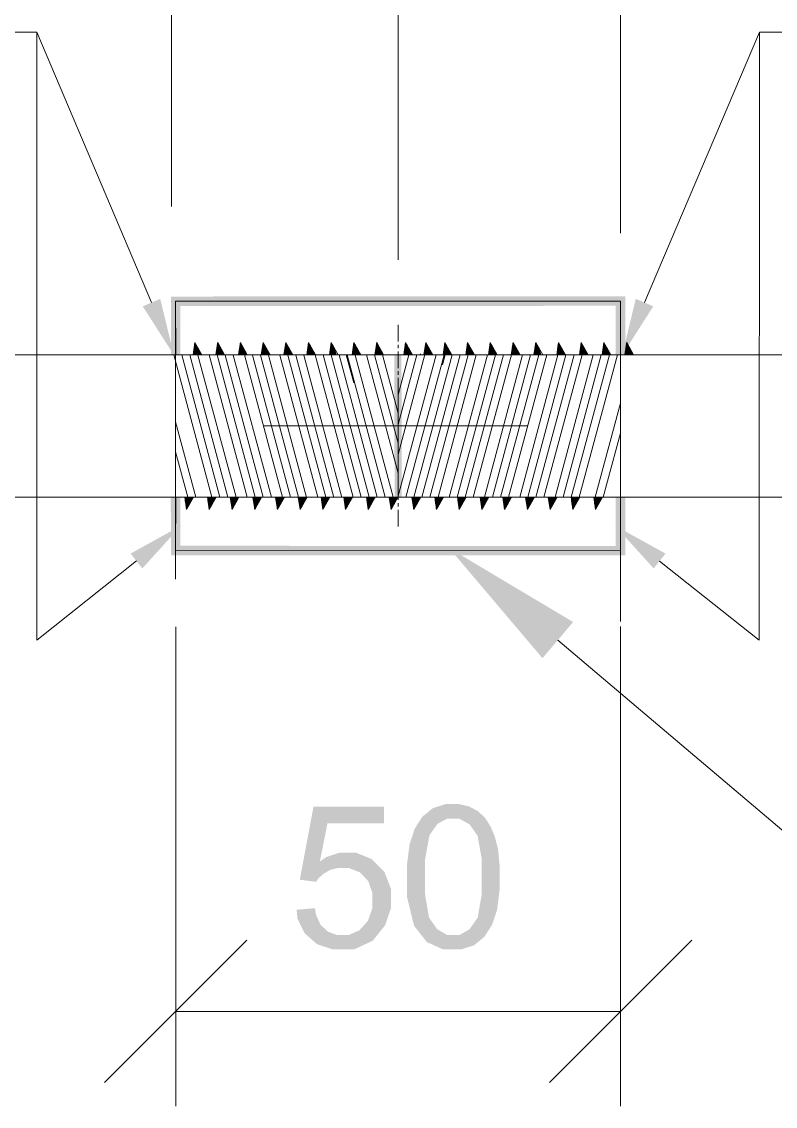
# Model space of a CAD drawing. Header units: millimetres. Extents: x 2 to 579, y 1 to 405.
# Drawn here: x 220.6 to 227.75, y 88.28 to 98.57 of the extents above; entities that cross this region are included whole.
import ezdxf

# ---------------------------------------------------------------- set-up
doc = ezdxf.new("R2010")
doc.units = ezdxf.units.MM
doc.linetypes.add('XKITLINE00', pattern=[0])
doc.layers.add('LinkedObject', color=7, linetype='Continuous', lineweight=0)

# ---------------------------------------------------------------- blocks, each defined once
blk = doc.blocks.new('*A4')
at = {"layer": 'LinkedObject'}
for color, points in [(6, [(221.749, 95.872), (221.915, 95.943), (222.044, 95.411)]), (4, [(226.326, 95.967), (222.106, 95.875), (222.016, 95.965)]), (4, [(222.016, 95.965), (222.107, 95.413), (222.017, 95.413)]), (4, [(222.106, 95.875), (222.107, 95.413), (222.016, 95.965)]), (4, [(226.236, 95.877), (222.106, 95.875), (226.326, 95.967)]), (4, [(226.326, 95.412), (226.236, 95.877), (226.326, 95.967)]), (4, [(226.236, 95.412), (226.236, 95.877), (226.326, 95.412)]), (6, [(226.426, 95.943), (226.592, 95.872), (226.298, 95.411)]), (4, [(224.135, 95.412), (224.206, 94.063), (224.138, 94.063)]), (4, [(224.203, 95.412), (224.206, 94.063), (224.135, 95.412)]), (4, [(222.015, 94.063), (222.106, 93.601), (222.017, 93.511)]), (4, [(222.105, 94.063), (222.106, 93.601), (222.015, 94.063)]), (4, [(226.326, 93.509), (226.236, 94.063), (226.326, 94.063)]), (4, [(226.236, 93.599), (226.236, 94.063), (226.326, 93.509)]), (6, [(221.745, 93.386), (221.634, 93.527), (222.113, 93.792)]), (6, [(226.708, 93.527), (226.596, 93.386), (226.229, 93.792)]), (4, [(222.106, 93.601), (226.236, 93.599), (222.017, 93.511)]), (4, [(222.017, 93.511), (226.236, 93.599), (226.326, 93.509)]), (1, [(225.832, 92.878), (225.541, 92.535), (224.656, 93.579)]), (7, [(224.622, 91.151), (224.637, 91.013), (224.5, 91.112)]), (7, [(224.696, 91.151), (224.637, 91.013), (224.622, 91.151)]), (7, [(224.637, 91.013), (224.696, 91.151), (224.694, 91.013)]), (7, [(224.696, 91.151), (224.752, 91.013), (224.694, 91.013)]), (7, [(224.845, 91.129), (224.696, 91.151), (224.75, 91.151)]), (7, [(224.886, 91.107), (224.696, 91.151), (224.845, 91.129)]), (7, [(224.849, 90.959), (224.696, 91.151), (224.886, 91.107)]), (7, [(224.752, 91.013), (224.696, 91.151), (224.849, 90.959)]), (7, [(223.502, 90.969), (223.239, 90.434), (223.369, 91.127)]), (7, [(224.039, 90.969), (223.369, 91.127), (224.039, 91.127)]), (7, [(223.502, 90.969), (223.369, 91.127), (224.039, 90.969)]), (7, [(224.546, 90.965), (224.403, 91.033), (224.452, 91.072)]), (7, [(224.5, 91.112), (224.637, 91.013), (224.452, 91.072)]), (7, [(224.452, 91.072), (224.637, 91.013), (224.546, 90.965)]), (7, [(224.886, 91.107), (224.888, 90.904), (224.849, 90.959)]), (7, [(224.928, 91.085), (224.888, 90.904), (224.886, 91.107)]), (7, [(224.995, 91.022), (224.888, 90.904), (224.928, 91.085)]), (7, [(223.429, 90.606), (223.239, 90.434), (223.502, 90.969)]), (7, [(224.403, 91.033), (224.512, 90.917), (224.33, 90.92)]), (7, [(224.512, 90.917), (224.403, 91.033), (224.546, 90.965)]), (7, [(225.022, 90.981), (224.888, 90.904), (224.995, 91.022)]), (7, [(225.022, 90.981), (224.926, 90.849), (224.888, 90.904)]), (7, [(225.048, 90.94), (224.926, 90.849), (225.022, 90.981)]), (7, [(225.09, 90.84), (224.926, 90.849), (225.048, 90.94)]), (7, [(224.469, 90.855), (224.256, 90.581), (224.306, 90.847)]), (7, [(224.427, 90.627), (224.256, 90.581), (224.469, 90.855)]), (7, [(224.306, 90.847), (224.256, 90.581), (224.281, 90.774)]), (7, [(224.33, 90.92), (224.512, 90.917), (224.306, 90.847)]), (7, [(224.306, 90.847), (224.512, 90.917), (224.469, 90.855)]), (7, [(225.105, 90.78), (224.965, 90.628), (224.926, 90.849)]), (7, [(225.105, 90.78), (224.926, 90.849), (225.09, 90.84)]), (7, [(225.12, 90.721), (224.965, 90.628), (225.105, 90.78)]), (7, [(223.617, 90.691), (223.429, 90.606), (223.49, 90.649)]), (7, [(223.599, 90.545), (223.429, 90.606), (223.617, 90.691)]), (7, [(223.599, 90.545), (223.617, 90.691), (223.639, 90.545)]), (7, [(223.639, 90.545), (223.617, 90.691), (223.704, 90.545)]), (7, [(223.684, 90.691), (223.704, 90.545), (223.617, 90.691)]), (7, [(223.921, 90.63), (223.684, 90.691), (223.772, 90.691)]), (7, [(223.809, 90.504), (223.684, 90.691), (223.921, 90.63)]), (7, [(223.704, 90.545), (223.684, 90.691), (223.809, 90.504)]), (7, [(223.809, 90.504), (223.921, 90.63), (223.848, 90.463)]), (7, [(223.848, 90.463), (223.921, 90.63), (223.888, 90.422)]), (7, [(223.981, 90.568), (223.888, 90.422), (223.921, 90.63)]), (7, [(224.256, 90.461), (224.427, 90.627), (224.427, 90.461)]), (7, [(224.256, 90.581), (224.427, 90.627), (224.256, 90.461)]), (7, [(225.135, 90.562), (224.965, 90.628), (225.12, 90.721)]), (7, [(225.135, 90.562), (224.965, 90.461), (224.965, 90.628)]), (7, [(223.239, 90.434), (223.429, 90.606), (223.527, 90.527)]), (7, [(223.495, 90.509), (223.239, 90.434), (223.527, 90.527)]), (7, [(223.527, 90.527), (223.429, 90.606), (223.599, 90.545)]), (7, [(223.888, 90.422), (223.981, 90.568), (223.927, 90.31)]), (7, [(223.927, 90.31), (223.981, 90.568), (224.103, 90.35)]), (7, [(224.103, 90.35), (223.981, 90.568), (224.042, 90.507)]), (7, [(225.135, 90.461), (224.965, 90.461), (225.135, 90.562)]), (7, [(223.463, 90.49), (223.239, 90.434), (223.495, 90.509)]), (7, [(223.412, 90.443), (223.239, 90.434), (223.463, 90.49)]), (7, [(223.239, 90.434), (223.412, 90.443), (223.394, 90.414)]), (7, [(224.427, 90.461), (224.256, 90.271), (224.256, 90.461)]), (7, [(224.427, 90.295), (224.256, 90.271), (224.427, 90.461)]), (7, [(225.135, 90.461), (224.965, 90.295), (224.965, 90.461)]), (7, [(225.135, 90.343), (224.965, 90.295), (225.135, 90.461)]), (7, [(223.927, 90.31), (224.103, 90.35), (223.927, 90.239)]), (7, [(223.927, 90.239), (224.103, 90.35), (223.927, 90.164)]), (7, [(224.103, 90.253), (223.927, 90.164), (224.103, 90.35)]), (7, [(224.926, 90.074), (225.135, 90.343), (225.087, 90.078)]), (7, [(224.965, 90.295), (225.135, 90.343), (224.926, 90.074)]), (7, [(225.087, 90.078), (225.135, 90.343), (225.111, 90.151)]), (7, [(223.886, 90.045), (224.103, 90.253), (223.996, 89.937)]), (7, [(223.927, 90.164), (224.103, 90.253), (223.886, 90.045)]), (7, [(223.996, 89.937), (224.103, 90.253), (224.049, 90.003)]), (7, [(224.049, 90.003), (224.103, 90.253), (224.103, 90.162)]), (7, [(224.427, 90.295), (224.39, 89.912), (224.256, 90.271)]), (7, [(224.256, 90.271), (224.39, 89.912), (224.323, 89.997)]), (7, [(224.465, 90.074), (224.39, 89.912), (224.427, 90.295)]), (7, [(223.393, 90.101), (223.209, 90.149), (223.383, 90.164)]), (7, [(223.209, 90.149), (223.342, 89.876), (223.217, 90.064)]), (7, [(223.393, 90.101), (223.342, 89.876), (223.209, 90.149)]), (7, [(223.217, 90.064), (223.342, 89.876), (223.284, 89.927)]), (7, [(223.437, 90.005), (223.342, 89.876), (223.393, 90.101)]), (7, [(223.886, 90.045), (223.996, 89.937), (223.845, 89.999)]), (7, [(224.39, 89.912), (224.465, 90.074), (224.504, 90.019)]), (7, [(224.543, 89.964), (224.39, 89.912), (224.504, 90.019)]), (7, [(224.888, 90.019), (224.989, 89.892), (224.849, 89.964)]), (7, [(225.087, 90.078), (224.888, 90.019), (224.926, 90.074)]), (7, [(225.062, 90.004), (224.888, 90.019), (225.087, 90.078)]), (7, [(224.989, 89.892), (224.888, 90.019), (225.062, 90.004)]), (7, [(223.342, 89.876), (223.437, 90.005), (223.4, 89.824)]), (7, [(223.472, 89.973), (223.4, 89.824), (223.437, 90.005)]), (7, [(223.507, 89.941), (223.4, 89.824), (223.472, 89.973)]), (7, [(223.507, 89.941), (223.642, 89.773), (223.4, 89.824)]), (7, [(223.592, 89.909), (223.642, 89.773), (223.507, 89.941)]), (7, [(223.642, 89.909), (223.642, 89.773), (223.592, 89.909)]), (7, [(223.642, 89.773), (223.996, 89.937), (223.754, 89.773)]), (7, [(223.702, 89.909), (223.996, 89.937), (223.642, 89.773)]), (7, [(223.702, 89.909), (223.642, 89.773), (223.642, 89.909)]), (7, [(223.804, 89.954), (223.996, 89.937), (223.702, 89.909)]), (7, [(223.754, 89.773), (223.996, 89.937), (223.931, 89.855)]), (7, [(223.845, 89.999), (223.996, 89.937), (223.804, 89.954)]), (7, [(224.543, 89.964), (224.696, 89.773), (224.39, 89.912)]), (7, [(224.39, 89.912), (224.696, 89.773), (224.445, 89.842)]), (7, [(224.639, 89.909), (224.696, 89.773), (224.543, 89.964)]), (7, [(224.696, 89.773), (224.639, 89.909), (224.696, 89.909)]), (7, [(224.696, 89.773), (224.753, 89.909), (224.77, 89.773)]), (7, [(224.753, 89.909), (224.696, 89.773), (224.696, 89.909)]), (7, [(224.941, 89.852), (224.753, 89.909), (224.849, 89.964)]), (7, [(224.892, 89.812), (224.753, 89.909), (224.941, 89.852)]), (7, [(224.77, 89.773), (224.753, 89.909), (224.892, 89.812)]), (7, [(224.849, 89.964), (224.989, 89.892), (224.941, 89.852)]), (7, [(223.4, 89.824), (223.642, 89.773), (223.55, 89.773)]), (7, [(224.445, 89.842), (224.696, 89.773), (224.598, 89.773)])]:
    blk.add_hatch(color=color, dxfattribs=at).paths.add_polyline_path(points, flags=17)
at = {"layer": 'LinkedObject', "color": 6, "linetype": 'XKITLINE00', "lineweight": 0}
for p, q in [((222.022, 96.82), (222.022, 105.499)), ((224.171, 96.312), (224.171, 105.499)), ((224.171, 96.596), (224.171, 105.499)), ((226.281, 96.567), (226.281, 105.499)), ((220.743, 98.471), (215.748, 98.471)), ((221.832, 95.908), (220.743, 98.471)), ((220.743, 92.706), (220.743, 98.471)), ((226.509, 95.908), (227.599, 98.471)), ((227.598, 92.706), (227.599, 98.471)), ((227.599, 98.471), (232.594, 98.47)), ((222.898, 94.738), (225.398, 94.738)), ((221.689, 93.457), (220.743, 92.706)), ((226.652, 93.456), (227.598, 92.706)), ((222.062, 92.833), (222.062, 88.285)), ((226.282, 92.835), (226.282, 88.285)), ((222.737, 89.86), (221.387, 88.51)), ((225.607, 88.51), (226.957, 89.86)), ((222.062, 89.185), (226.282, 89.185))]:
    blk.add_line(p, q, dxfattribs=at)
at = {"layer": 'LinkedObject', "color": 7, "linetype": 'XKITLINE00', "lineweight": 0}
for p, q in [((222.022, 95.92), (222.022, 95.92)), ((224.171, 95.696), (224.171, 95.696)), ((226.281, 95.667), (226.281, 95.667)), ((209.605, 95.412), (238.739, 95.412)), ((224.171, 95.412), (224.171, 95.412)), ((238.739, 94.063), (209.605, 94.063)), ((222.062, 93.733), (222.062, 93.733)), ((226.282, 93.735), (226.282, 93.735)), ((226.282, 89.185), (226.282, 89.185))]:
    blk.add_line(p, q, dxfattribs=at)
at = {"layer": 'LinkedObject', "color": 4, "linetype": 'XKITLINE00', "lineweight": 0}
for p, q in [((222.061, 95.92), (226.281, 95.922)), ((222.062, 95.413), (222.061, 95.92)), ((226.281, 95.412), (226.281, 95.922)), ((226.281, 95.922), (226.281, 92.884)), ((222.061, 95.772), (222.061, 93.283)), ((224.171, 95.035), (224.171, 94.063)), ((222.062, 94.063), (222.061, 93.556)), ((226.281, 94.063), (226.281, 93.554)), ((222.061, 93.556), (226.281, 93.554))]:
    blk.add_line(p, q, dxfattribs=at)
at = {"layer": 'LinkedObject', "color": 9, "linetype": 'XKITLINE00', "lineweight": 0}
for p, q in [((224.171, 95.537), (224.171, 95.696)), ((224.171, 95.474), (224.171, 95.506)), ((224.171, 95.287), (224.171, 95.443)), ((224.171, 95.285), (224.171, 95.413)), ((224.171, 95.224), (224.171, 95.256)), ((224.171, 95.222), (224.171, 95.253)), ((224.171, 95.037), (224.171, 95.193)), ((224.171, 95.035), (224.171, 95.191)), ((224.171, 94.974), (224.171, 95.006)), ((224.171, 94.972), (224.171, 95.003)), ((224.171, 94.787), (224.171, 94.943)), ((224.171, 94.785), (224.171, 94.941)), ((224.171, 94.724), (224.171, 94.756)), ((224.171, 94.722), (224.171, 94.753)), ((224.171, 94.537), (224.171, 94.693)), ((224.171, 94.535), (224.171, 94.691)), ((224.171, 94.474), (224.171, 94.506)), ((224.171, 94.472), (224.171, 94.503)), ((224.171, 94.287), (224.171, 94.443)), ((224.171, 94.285), (224.171, 94.441)), ((224.171, 94.224), (224.171, 94.256)), ((224.171, 94.222), (224.171, 94.253)), ((224.171, 94.037), (224.171, 94.193)), ((224.171, 94.063), (224.171, 94.191)), ((224.171, 93.974), (224.171, 94.006)), ((224.171, 93.783), (224.171, 93.943))]:
    blk.add_line(p, q, dxfattribs=at)
at = {"layer": 'LinkedObject', "color": 1, "linetype": 'XKITLINE00', "lineweight": 0}
for p, q in [((222.244, 95.53), (222.227, 95.413)), ((222.234, 95.463), (222.248, 95.412)), ((222.236, 95.478), (222.254, 95.412)), ((222.238, 95.485), (222.257, 95.412)), ((222.24, 95.5), (222.263, 95.412)), ((222.241, 95.507), (222.266, 95.412)), ((222.243, 95.521), (222.272, 95.412)), ((222.31, 95.412), (222.244, 95.53)), ((222.244, 95.528), (222.275, 95.412)), ((222.254, 95.512), (222.281, 95.412)), ((222.26, 95.502), (222.284, 95.412)), ((222.272, 95.481), (222.29, 95.412)), ((222.277, 95.471), (222.293, 95.412)), ((222.46, 95.53), (222.442, 95.412)), ((222.45, 95.464), (222.464, 95.412)), ((222.452, 95.478), (222.47, 95.412)), ((222.453, 95.485), (222.473, 95.412)), ((222.455, 95.5), (222.479, 95.412)), ((222.456, 95.507), (222.482, 95.412)), ((222.458, 95.522), (222.488, 95.412)), ((222.459, 95.529), (222.491, 95.412)), ((222.525, 95.412), (222.46, 95.53)), ((222.47, 95.512), (222.497, 95.412)), ((222.476, 95.501), (222.5, 95.412)), ((222.487, 95.481), (222.506, 95.412)), ((222.493, 95.47), (222.509, 95.412)), ((222.675, 95.53), (222.658, 95.412)), ((222.666, 95.464), (222.679, 95.412)), ((222.668, 95.478), (222.685, 95.412)), ((222.669, 95.486), (222.688, 95.412)), ((222.671, 95.5), (222.694, 95.412)), ((222.672, 95.507), (222.697, 95.412)), ((222.674, 95.522), (222.703, 95.412)), ((222.741, 95.412), (222.675, 95.53)), ((222.675, 95.529), (222.706, 95.412)), ((222.686, 95.511), (222.712, 95.412)), ((222.692, 95.501), (222.715, 95.412)), ((222.703, 95.48), (222.721, 95.412)), ((222.709, 95.47), (222.724, 95.412)), ((222.891, 95.53), (222.874, 95.412)), ((222.881, 95.464), (222.895, 95.412)), ((222.883, 95.479), (222.901, 95.412)), ((222.884, 95.486), (222.904, 95.412)), ((222.886, 95.5), (222.91, 95.412)), ((222.887, 95.508), (222.913, 95.412)), ((222.89, 95.522), (222.919, 95.412)), ((222.957, 95.412), (222.891, 95.53)), ((222.891, 95.529), (222.922, 95.412)), ((222.902, 95.511), (222.928, 95.412)), ((222.907, 95.501), (222.931, 95.412)), ((222.919, 95.48), (222.937, 95.412)), ((222.925, 95.469), (222.94, 95.412)), ((223.106, 95.53), (223.089, 95.412)), ((223.097, 95.465), (223.111, 95.412)), ((223.099, 95.479), (223.117, 95.412)), ((223.1, 95.486), (223.12, 95.412)), ((223.102, 95.501), (223.126, 95.412)), ((223.103, 95.508), (223.129, 95.412)), ((223.105, 95.522), (223.135, 95.412)), ((223.106, 95.53), (223.138, 95.412)), ((223.172, 95.412), (223.106, 95.53)), ((223.117, 95.51), (223.144, 95.412)), ((223.123, 95.5), (223.147, 95.412)), ((223.135, 95.479), (223.153, 95.412)), ((223.14, 95.469), (223.156, 95.412)), ((223.322, 95.53), (223.305, 95.412)), ((223.312, 95.465), (223.326, 95.412)), ((223.314, 95.479), (223.332, 95.412)), ((223.315, 95.487), (223.335, 95.412)), ((223.318, 95.501), (223.341, 95.412)), ((223.319, 95.508), (223.344, 95.412)), ((223.321, 95.523), (223.35, 95.412)), ((223.322, 95.53), (223.353, 95.412)), ((223.388, 95.412), (223.322, 95.53)), ((223.333, 95.51), (223.359, 95.412)), ((223.339, 95.5), (223.362, 95.412)), ((223.35, 95.479), (223.368, 95.412)), ((223.356, 95.469), (223.371, 95.412)), ((223.537, 95.53), (223.52, 95.412)), ((223.528, 95.465), (223.542, 95.412)), ((223.53, 95.48), (223.548, 95.412)), ((223.531, 95.487), (223.551, 95.412)), ((223.533, 95.501), (223.557, 95.412)), ((223.534, 95.509), (223.56, 95.412)), ((223.536, 95.523), (223.566, 95.412)), ((223.537, 95.53), (223.569, 95.412)), ((223.603, 95.412), (223.537, 95.53)), ((223.549, 95.51), (223.575, 95.412)), ((223.555, 95.499), (223.578, 95.412)), ((223.566, 95.478), (223.584, 95.412)), ((223.753, 95.53), (223.736, 95.412)), ((223.743, 95.463), (223.757, 95.412)), ((223.745, 95.477), (223.763, 95.412)), ((223.746, 95.484), (223.766, 95.412)), ((223.748, 95.499), (223.772, 95.412)), ((223.749, 95.506), (223.775, 95.412)), ((223.752, 95.521), (223.781, 95.412)), ((223.819, 95.412), (223.753, 95.53)), ((223.753, 95.528), (223.784, 95.412)), ((223.763, 95.513), (223.79, 95.412)), ((223.768, 95.503), (223.793, 95.412)), ((223.78, 95.482), (223.799, 95.412)), ((223.786, 95.472), (223.802, 95.412)), ((223.969, 95.53), (223.951, 95.412)), ((223.959, 95.463), (223.972, 95.412)), ((223.961, 95.477), (223.978, 95.412)), ((223.962, 95.485), (223.981, 95.412)), ((223.964, 95.499), (223.987, 95.412)), ((223.965, 95.506), (223.99, 95.412)), ((223.967, 95.521), (223.996, 95.412)), ((223.968, 95.528), (223.999, 95.412)), ((224.034, 95.412), (223.969, 95.53)), ((223.978, 95.513), (224.005, 95.412)), ((223.984, 95.502), (224.008, 95.412)), ((223.996, 95.482), (224.014, 95.412)), ((224.001, 95.471), (224.017, 95.412)), ((224.243, 95.53), (224.226, 95.412)), ((224.233, 95.463), (224.247, 95.412)), ((224.235, 95.478), (224.253, 95.412)), ((224.236, 95.485), (224.256, 95.412)), ((224.238, 95.5), (224.262, 95.412)), ((224.24, 95.507), (224.265, 95.412)), ((224.242, 95.521), (224.271, 95.412)), ((224.309, 95.412), (224.243, 95.53)), ((224.243, 95.528), (224.274, 95.412)), ((224.253, 95.512), (224.28, 95.412)), ((224.259, 95.502), (224.283, 95.412)), ((224.27, 95.481), (224.289, 95.412)), ((224.276, 95.471), (224.292, 95.412)), ((224.434, 95.53), (224.417, 95.412)), ((224.424, 95.464), (224.438, 95.412)), ((224.426, 95.478), (224.444, 95.412)), ((224.428, 95.485), (224.447, 95.412)), ((224.43, 95.5), (224.453, 95.412)), ((224.431, 95.507), (224.456, 95.412)), ((224.433, 95.522), (224.462, 95.412)), ((224.5, 95.412), (224.434, 95.53)), ((224.434, 95.529), (224.465, 95.412)), ((224.444, 95.512), (224.471, 95.412)), ((224.45, 95.501), (224.474, 95.412)), ((224.462, 95.481), (224.48, 95.412)), ((224.467, 95.47), (224.483, 95.412)), ((224.615, 95.53), (224.598, 95.412)), ((224.606, 95.464), (224.619, 95.412)), ((224.608, 95.478), (224.625, 95.412)), ((224.609, 95.486), (224.628, 95.412)), ((224.611, 95.5), (224.634, 95.412)), ((224.612, 95.507), (224.637, 95.412)), ((224.614, 95.522), (224.643, 95.412)), ((224.681, 95.412), (224.615, 95.53)), ((224.615, 95.529), (224.646, 95.412)), ((224.626, 95.511), (224.652, 95.412)), ((224.632, 95.501), (224.655, 95.412)), ((224.643, 95.48), (224.661, 95.412)), ((224.649, 95.47), (224.664, 95.412)), ((224.831, 95.53), (224.814, 95.412)), ((224.821, 95.464), (224.835, 95.412)), ((224.823, 95.479), (224.841, 95.412)), ((224.824, 95.486), (224.844, 95.412)), ((224.826, 95.5), (224.85, 95.412)), ((224.827, 95.508), (224.853, 95.412)), ((224.83, 95.522), (224.859, 95.412)), ((224.897, 95.412), (224.831, 95.53)), ((224.831, 95.529), (224.862, 95.412)), ((224.842, 95.511), (224.868, 95.412)), ((224.847, 95.501), (224.871, 95.412)), ((224.859, 95.48), (224.877, 95.412)), ((224.865, 95.469), (224.88, 95.412)), ((225.046, 95.53), (225.029, 95.412)), ((225.037, 95.465), (225.051, 95.412)), ((225.039, 95.479), (225.057, 95.412)), ((225.04, 95.486), (225.06, 95.412)), ((225.042, 95.501), (225.066, 95.412)), ((225.043, 95.508), (225.069, 95.412)), ((225.045, 95.522), (225.075, 95.412)), ((225.046, 95.53), (225.078, 95.412)), ((225.112, 95.412), (225.046, 95.53)), ((225.057, 95.51), (225.084, 95.412)), ((225.063, 95.5), (225.087, 95.412)), ((225.075, 95.479), (225.093, 95.412)), ((225.08, 95.469), (225.096, 95.412)), ((225.262, 95.53), (225.245, 95.412)), ((225.252, 95.465), (225.266, 95.412)), ((225.254, 95.479), (225.272, 95.412)), ((225.255, 95.487), (225.275, 95.412)), ((225.258, 95.501), (225.281, 95.412)), ((225.259, 95.508), (225.284, 95.412)), ((225.261, 95.523), (225.29, 95.412)), ((225.262, 95.53), (225.293, 95.412)), ((225.328, 95.412), (225.262, 95.53)), ((225.273, 95.51), (225.299, 95.412)), ((225.279, 95.5), (225.302, 95.412)), ((225.29, 95.479), (225.308, 95.412)), ((225.296, 95.469), (225.311, 95.412)), ((225.477, 95.53), (225.46, 95.412)), ((225.468, 95.465), (225.482, 95.412)), ((225.47, 95.48), (225.488, 95.412)), ((225.471, 95.487), (225.491, 95.412)), ((225.473, 95.501), (225.497, 95.412)), ((225.474, 95.509), (225.5, 95.412)), ((225.476, 95.523), (225.506, 95.412)), ((225.477, 95.53), (225.509, 95.412)), ((225.543, 95.412), (225.477, 95.53)), ((225.489, 95.51), (225.515, 95.412)), ((225.495, 95.499), (225.518, 95.412)), ((225.506, 95.478), (225.524, 95.412)), ((225.693, 95.53), (225.676, 95.412)), ((225.683, 95.463), (225.697, 95.412)), ((225.685, 95.477), (225.703, 95.412)), ((225.686, 95.484), (225.706, 95.412)), ((225.688, 95.499), (225.712, 95.412)), ((225.689, 95.506), (225.715, 95.412)), ((225.692, 95.521), (225.721, 95.412)), ((225.759, 95.412), (225.693, 95.53)), ((225.693, 95.528), (225.724, 95.412)), ((225.703, 95.513), (225.73, 95.412)), ((225.708, 95.503), (225.733, 95.412)), ((225.72, 95.482), (225.739, 95.412)), ((225.726, 95.472), (225.742, 95.412)), ((225.908, 95.53), (225.891, 95.412)), ((225.899, 95.463), (225.912, 95.412)), ((225.901, 95.477), (225.918, 95.412)), ((225.902, 95.485), (225.921, 95.412)), ((225.904, 95.499), (225.927, 95.412)), ((225.905, 95.506), (225.93, 95.412)), ((225.907, 95.521), (225.936, 95.412)), ((225.974, 95.412), (225.908, 95.53)), ((225.908, 95.528), (225.939, 95.412)), ((225.918, 95.513), (225.945, 95.412)), ((225.924, 95.502), (225.948, 95.412)), ((225.936, 95.482), (225.954, 95.412)), ((225.941, 95.471), (225.957, 95.412)), ((226.124, 95.53), (226.107, 95.412)), ((226.114, 95.463), (226.128, 95.412)), ((226.116, 95.478), (226.134, 95.412)), ((226.117, 95.485), (226.137, 95.412)), ((226.12, 95.5), (226.143, 95.412)), ((226.121, 95.507), (226.146, 95.412)), ((226.123, 95.521), (226.152, 95.412)), ((226.19, 95.412), (226.124, 95.53)), ((226.124, 95.528), (226.155, 95.412)), ((226.134, 95.512), (226.161, 95.412)), ((226.14, 95.502), (226.164, 95.412)), ((226.151, 95.481), (226.17, 95.412)), ((226.157, 95.471), (226.173, 95.412)), ((226.34, 95.53), (226.322, 95.412)), ((226.33, 95.464), (226.344, 95.412)), ((226.332, 95.478), (226.35, 95.412)), ((226.333, 95.485), (226.353, 95.412)), ((226.335, 95.5), (226.359, 95.412)), ((226.336, 95.507), (226.362, 95.412)), ((226.338, 95.522), (226.368, 95.412)), ((226.339, 95.529), (226.371, 95.412)), ((226.405, 95.412), (226.34, 95.53)), ((226.35, 95.512), (226.377, 95.412)), ((226.356, 95.501), (226.38, 95.412)), ((226.367, 95.481), (226.386, 95.412)), ((226.373, 95.47), (226.389, 95.412)), ((222.044, 95.411), (222.405, 94.061)), ((222.12, 95.411), (222.481, 94.061)), ((222.196, 95.411), (222.557, 94.061)), ((222.227, 95.413), (222.227, 95.412)), ((222.228, 95.42), (222.23, 95.412)), ((222.23, 95.434), (222.236, 95.412)), ((222.231, 95.442), (222.239, 95.412)), ((222.233, 95.456), (222.245, 95.412)), ((222.272, 95.41), (222.634, 94.061)), ((222.289, 95.45), (222.299, 95.412)), ((222.295, 95.44), (222.302, 95.412)), ((222.306, 95.419), (222.308, 95.412)), ((222.379, 95.411), (222.74, 94.061)), ((222.443, 95.413), (222.443, 95.412)), ((222.444, 95.42), (222.446, 95.412)), ((222.446, 95.435), (222.452, 95.412)), ((222.447, 95.442), (222.455, 95.412)), ((222.449, 95.456), (222.461, 95.412)), ((222.455, 95.411), (222.816, 94.061)), ((222.505, 95.45), (222.515, 95.412)), ((222.51, 95.439), (222.518, 95.412)), ((222.522, 95.419), (222.524, 95.412)), ((222.531, 95.41), (222.892, 94.061)), ((222.607, 95.41), (222.969, 94.061)), ((222.658, 95.413), (222.658, 95.412)), ((222.659, 95.42), (222.661, 95.412)), ((222.661, 95.435), (222.667, 95.412)), ((222.662, 95.442), (222.67, 95.412)), ((222.664, 95.457), (222.676, 95.412)), ((222.714, 95.411), (223.075, 94.061)), ((222.72, 95.449), (222.73, 95.412)), ((222.726, 95.439), (222.733, 95.412)), ((222.738, 95.418), (222.739, 95.412)), ((222.79, 95.41), (223.151, 94.061)), ((222.866, 95.41), (223.228, 94.061)), ((222.874, 95.414), (222.874, 95.412)), ((222.875, 95.421), (222.877, 95.412)), ((222.877, 95.435), (222.883, 95.412)), ((222.878, 95.443), (222.886, 95.412)), ((222.88, 95.457), (222.892, 95.412)), ((222.936, 95.449), (222.946, 95.412)), ((222.942, 95.438), (222.949, 95.412)), ((222.942, 95.41), (223.304, 94.06)), ((222.954, 95.418), (222.955, 95.412)), ((223.049, 95.41), (223.41, 94.061)), ((223.089, 95.414), (223.09, 95.412)), ((223.09, 95.421), (223.093, 95.412)), ((223.093, 95.436), (223.099, 95.412)), ((223.094, 95.443), (223.102, 95.412)), ((223.096, 95.457), (223.108, 95.412)), ((223.125, 95.41), (223.487, 94.061)), ((223.152, 95.448), (223.162, 95.412)), ((223.158, 95.438), (223.165, 95.412)), ((223.169, 95.417), (223.171, 95.412)), ((223.201, 95.41), (223.563, 94.06)), ((223.277, 95.41), (223.639, 94.06)), ((223.305, 95.414), (223.305, 95.412)), ((223.306, 95.421), (223.308, 95.412)), ((223.308, 95.436), (223.314, 95.412)), ((223.309, 95.443), (223.317, 95.412)), ((223.311, 95.458), (223.323, 95.412)), ((223.368, 95.448), (223.377, 95.412)), ((223.374, 95.438), (223.38, 95.412)), ((223.384, 95.411), (223.745, 94.062)), ((223.385, 95.417), (223.386, 95.412)), ((223.46, 95.411), (223.821, 94.062)), ((223.521, 95.414), (223.521, 95.412)), ((223.522, 95.422), (223.524, 95.412)), ((223.524, 95.436), (223.53, 95.412)), ((223.525, 95.443), (223.533, 95.412)), ((223.527, 95.458), (223.539, 95.412)), ((223.536, 95.411), (223.897, 94.061)), ((223.612, 95.411), (223.974, 94.061)), ((223.678, 95.412), (223.75, 95.145)), ((223.688, 95.411), (224.05, 94.061)), ((223.737, 95.419), (223.739, 95.412)), ((223.739, 95.434), (223.745, 95.412)), ((223.74, 95.441), (223.748, 95.412)), ((223.742, 95.455), (223.754, 95.412)), ((223.764, 95.41), (224.126, 94.061)), ((223.797, 95.451), (223.808, 95.412)), ((223.803, 95.441), (223.811, 95.412)), ((223.815, 95.42), (223.817, 95.412)), ((223.871, 95.412), (224.171, 94.29)), ((223.947, 95.412), (224.171, 94.574)), ((223.951, 95.412), (223.951, 95.412)), ((223.952, 95.42), (223.954, 95.412)), ((223.955, 95.434), (223.96, 95.412)), ((223.956, 95.441), (223.963, 95.412)), ((223.958, 95.456), (223.969, 95.412)), ((224.013, 95.45), (224.023, 95.412)), ((224.019, 95.44), (224.026, 95.412)), ((224.023, 95.412), (224.171, 94.859)), ((224.03, 95.419), (224.032, 95.412)), ((224.167, 95.413), (224.167, 95.412)), ((224.531, 95.412), (224.169, 94.062)), ((224.17, 95.412), (224.17, 95.412)), ((224.425, 95.414), (224.171, 94.467)), ((224.349, 95.413), (224.171, 94.751)), ((224.272, 95.413), (224.171, 95.034)), ((224.228, 95.434), (224.234, 95.412)), ((224.23, 95.442), (224.238, 95.412)), ((224.232, 95.456), (224.244, 95.412)), ((224.235, 95.44), (224.242, 95.412)), ((224.246, 95.419), (224.248, 95.412)), ((224.607, 95.412), (224.246, 94.062)), ((224.288, 95.45), (224.298, 95.412)), ((224.683, 95.412), (224.322, 94.063)), ((224.383, 95.413), (224.383, 95.412)), ((224.384, 95.42), (224.386, 95.412)), ((224.759, 95.412), (224.398, 94.063)), ((224.42, 95.435), (224.426, 95.412)), ((224.421, 95.442), (224.429, 95.412)), ((224.423, 95.456), (224.435, 95.412)), ((224.462, 95.419), (224.464, 95.412)), ((224.836, 95.413), (224.474, 94.063)), ((224.479, 95.45), (224.489, 95.412)), ((224.485, 95.439), (224.492, 95.412)), ((224.912, 95.413), (224.55, 94.063)), ((224.619, 95.412), (224.593, 95.318)), ((224.598, 95.413), (224.598, 95.412)), ((224.599, 95.42), (224.601, 95.412)), ((224.601, 95.435), (224.607, 95.412)), ((224.602, 95.442), (224.61, 95.412)), ((224.604, 95.457), (224.616, 95.412)), ((225.018, 95.411), (224.656, 94.062)), ((224.66, 95.449), (224.67, 95.412)), ((224.666, 95.439), (224.673, 95.412)), ((224.678, 95.418), (224.679, 95.412)), ((225.094, 95.411), (224.733, 94.062)), ((225.17, 95.412), (224.809, 94.062)), ((224.814, 95.414), (224.814, 95.412)), ((224.815, 95.421), (224.817, 95.412)), ((224.817, 95.435), (224.823, 95.412)), ((224.818, 95.442), (224.826, 95.412)), ((224.82, 95.457), (224.832, 95.412)), ((224.876, 95.449), (224.886, 95.412)), ((224.882, 95.438), (224.889, 95.412)), ((225.246, 95.412), (224.885, 94.062)), ((224.893, 95.418), (224.895, 95.412)), ((225.353, 95.411), (224.992, 94.062)), ((225.029, 95.414), (225.03, 95.412)), ((225.03, 95.421), (225.033, 95.412)), ((225.032, 95.436), (225.039, 95.412)), ((225.034, 95.443), (225.042, 95.412)), ((225.036, 95.457), (225.048, 95.412)), ((225.429, 95.412), (225.068, 94.062)), ((225.092, 95.448), (225.102, 95.412)), ((225.098, 95.438), (225.105, 95.412)), ((225.109, 95.417), (225.111, 95.412)), ((225.505, 95.412), (225.144, 94.062)), ((225.582, 95.412), (225.22, 94.062)), ((225.245, 95.414), (225.245, 95.412)), ((225.246, 95.421), (225.248, 95.412)), ((225.248, 95.436), (225.254, 95.412)), ((225.249, 95.443), (225.257, 95.412)), ((225.251, 95.458), (225.263, 95.412)), ((225.308, 95.448), (225.317, 95.412)), ((225.314, 95.437), (225.32, 95.412)), ((225.325, 95.417), (225.326, 95.412)), ((225.688, 95.412), (225.327, 94.062)), ((225.46, 95.414), (225.461, 95.412)), ((225.462, 95.422), (225.464, 95.412)), ((225.464, 95.436), (225.47, 95.412)), ((225.465, 95.443), (225.473, 95.412)), ((225.467, 95.458), (225.479, 95.412)), ((225.841, 95.412), (225.479, 94.062)), ((225.917, 95.412), (225.555, 94.063)), ((226.023, 95.412), (225.662, 94.062)), ((225.677, 95.419), (225.679, 95.412)), ((225.679, 95.434), (225.685, 95.412)), ((225.68, 95.441), (225.688, 95.412)), ((225.682, 95.455), (225.694, 95.412)), ((225.737, 95.451), (225.748, 95.412)), ((226.099, 95.412), (225.738, 94.062)), ((225.743, 95.441), (225.751, 95.412)), ((225.754, 95.42), (225.757, 95.412)), ((226.176, 95.412), (225.814, 94.063)), ((226.252, 95.412), (225.89, 94.063)), ((225.891, 95.412), (225.891, 95.412)), ((225.892, 95.42), (225.894, 95.412)), ((225.894, 95.434), (225.9, 95.412)), ((225.896, 95.441), (225.903, 95.412)), ((225.898, 95.456), (225.909, 95.412)), ((225.953, 95.45), (225.963, 95.412)), ((225.959, 95.44), (225.966, 95.412)), ((225.97, 95.419), (225.972, 95.412)), ((226.107, 95.413), (226.107, 95.412)), ((226.108, 95.42), (226.11, 95.412)), ((226.11, 95.434), (226.116, 95.412)), ((226.111, 95.442), (226.119, 95.412)), ((226.113, 95.456), (226.125, 95.412)), ((226.169, 95.45), (226.179, 95.412)), ((226.175, 95.44), (226.182, 95.412)), ((226.186, 95.419), (226.188, 95.412)), ((226.322, 95.413), (226.323, 95.412)), ((226.324, 95.42), (226.326, 95.412)), ((226.326, 95.435), (226.332, 95.412)), ((226.327, 95.442), (226.335, 95.412)), ((226.329, 95.456), (226.341, 95.412)), ((226.385, 95.45), (226.395, 95.412)), ((226.39, 95.439), (226.398, 95.412)), ((226.402, 95.419), (226.404, 95.412)), ((226.281, 94.953), (226.042, 94.063)), ((222.061, 94.776), (222.253, 94.061)), ((226.281, 94.669), (226.118, 94.063)), ((222.061, 94.492), (222.177, 94.061)), ((222.165, 93.945), (222.147, 94.063)), ((222.149, 94.063), (222.175, 93.964)), ((222.152, 94.063), (222.177, 93.967)), ((222.153, 94.025), (222.171, 93.957)), ((222.158, 94.063), (222.181, 93.975)), ((222.161, 94.063), (222.183, 93.978)), ((222.23, 94.063), (222.165, 93.945)), ((222.167, 94.063), (222.188, 93.986)), ((222.17, 94.063), (222.19, 93.989)), ((222.176, 94.063), (222.194, 93.996)), ((222.179, 94.063), (222.196, 94)), ((222.185, 94.063), (222.2, 94.007)), ((222.188, 94.063), (222.202, 94.011)), ((222.194, 94.063), (222.206, 94.018)), ((222.197, 94.063), (222.208, 94.022)), ((222.203, 94.063), (222.212, 94.029)), ((222.206, 94.063), (222.214, 94.033)), ((222.212, 94.063), (222.218, 94.04)), ((222.215, 94.063), (222.22, 94.044)), ((222.221, 94.063), (222.224, 94.051)), ((222.224, 94.063), (222.226, 94.055)), ((222.23, 94.063), (222.23, 94.062)), ((222.38, 93.945), (222.363, 94.063)), ((222.365, 94.063), (222.391, 93.964)), ((222.368, 94.063), (222.393, 93.968)), ((222.368, 94.026), (222.387, 93.957)), ((222.374, 94.063), (222.397, 93.975)), ((222.377, 94.063), (222.399, 93.978)), ((222.446, 94.063), (222.38, 93.945)), ((222.383, 94.063), (222.403, 93.986)), ((222.386, 94.063), (222.405, 93.989)), ((222.392, 94.063), (222.409, 93.997)), ((222.395, 94.063), (222.411, 94)), ((222.401, 94.063), (222.415, 94.008)), ((222.404, 94.063), (222.417, 94.011)), ((222.41, 94.063), (222.421, 94.018)), ((222.413, 94.063), (222.423, 94.022)), ((222.418, 94.063), (222.427, 94.029)), ((222.421, 94.063), (222.429, 94.033)), ((222.427, 94.063), (222.434, 94.04)), ((222.43, 94.063), (222.436, 94.044)), ((222.436, 94.063), (222.44, 94.051)), ((222.439, 94.063), (222.442, 94.055)), ((222.445, 94.063), (222.446, 94.062)), ((222.596, 93.945), (222.579, 94.063)), ((222.58, 94.063), (222.607, 93.964)), ((222.583, 94.063), (222.609, 93.968)), ((222.584, 94.027), (222.603, 93.957)), ((222.589, 94.063), (222.613, 93.975)), ((222.592, 94.063), (222.615, 93.979)), ((222.662, 94.063), (222.596, 93.945)), ((222.598, 94.063), (222.619, 93.986)), ((222.601, 94.063), (222.621, 93.99)), ((222.607, 94.063), (222.625, 93.997)), ((222.61, 94.063), (222.627, 94)), ((222.616, 94.063), (222.631, 94.008)), ((222.619, 94.063), (222.633, 94.011)), ((222.625, 94.063), (222.637, 94.019)), ((222.628, 94.063), (222.639, 94.022)), ((222.634, 94.063), (222.643, 94.029)), ((222.637, 94.063), (222.645, 94.033)), ((222.643, 94.063), (222.649, 94.04)), ((222.646, 94.063), (222.651, 94.044)), ((222.652, 94.063), (222.655, 94.051)), ((222.655, 94.063), (222.657, 94.055)), ((222.661, 94.063), (222.661, 94.062)), ((222.811, 93.945), (222.794, 94.063)), ((222.796, 94.063), (222.822, 93.964)), ((222.799, 94.063), (222.824, 93.968)), ((222.799, 94.028), (222.818, 93.957)), ((222.805, 94.063), (222.828, 93.975)), ((222.808, 94.063), (222.83, 93.979)), ((222.877, 94.063), (222.811, 93.945)), ((222.814, 94.063), (222.834, 93.986)), ((222.817, 94.063), (222.836, 93.99)), ((222.823, 94.063), (222.841, 93.997)), ((222.826, 94.063), (222.843, 94.001)), ((222.832, 94.063), (222.847, 94.008)), ((222.835, 94.063), (222.849, 94.011)), ((222.841, 94.063), (222.853, 94.019)), ((222.844, 94.063), (222.855, 94.022)), ((222.85, 94.063), (222.859, 94.03)), ((222.853, 94.063), (222.861, 94.033)), ((222.859, 94.063), (222.865, 94.04)), ((222.862, 94.063), (222.867, 94.044)), ((222.868, 94.063), (222.871, 94.051)), ((222.871, 94.063), (222.873, 94.055)), ((222.877, 94.063), (222.877, 94.062)), ((223.027, 93.945), (223.01, 94.063)), ((223.012, 94.063), (223.038, 93.964)), ((223.015, 94.063), (223.04, 93.968)), ((223.015, 94.029), (223.034, 93.957)), ((223.021, 94.063), (223.044, 93.975)), ((223.024, 94.063), (223.046, 93.979)), ((223.093, 94.063), (223.027, 93.945)), ((223.03, 94.063), (223.05, 93.986)), ((223.033, 94.063), (223.052, 93.99)), ((223.039, 94.063), (223.056, 93.997)), ((223.042, 94.063), (223.058, 94.001)), ((223.048, 94.063), (223.062, 94.008)), ((223.051, 94.063), (223.064, 94.012)), ((223.057, 94.063), (223.068, 94.019)), ((223.06, 94.063), (223.07, 94.023)), ((223.066, 94.063), (223.074, 94.03)), ((223.069, 94.063), (223.076, 94.033)), ((223.075, 94.063), (223.08, 94.041)), ((223.078, 94.063), (223.082, 94.044)), ((223.083, 94.063), (223.086, 94.052)), ((223.086, 94.063), (223.089, 94.055)), ((223.092, 94.063), (223.093, 94.062)), ((223.242, 93.945), (223.225, 94.063)), ((223.227, 94.063), (223.254, 93.965)), ((223.23, 94.063), (223.256, 93.968)), ((223.23, 94.03), (223.25, 93.957)), ((223.236, 94.063), (223.26, 93.975)), ((223.239, 94.063), (223.262, 93.979)), ((223.308, 94.063), (223.242, 93.945)), ((223.245, 94.063), (223.266, 93.986)), ((223.248, 94.063), (223.268, 93.99)), ((223.254, 94.063), (223.272, 93.997)), ((223.257, 94.063), (223.274, 94.001)), ((223.263, 94.063), (223.278, 94.008)), ((223.266, 94.063), (223.28, 94.012)), ((223.272, 94.063), (223.284, 94.019)), ((223.275, 94.063), (223.286, 94.023)), ((223.281, 94.063), (223.29, 94.03)), ((223.284, 94.063), (223.292, 94.034)), ((223.29, 94.063), (223.296, 94.041)), ((223.293, 94.063), (223.298, 94.044)), ((223.299, 94.063), (223.302, 94.052)), ((223.302, 94.063), (223.304, 94.055)), ((223.308, 94.063), (223.308, 94.063)), ((223.458, 93.945), (223.441, 94.063)), ((223.443, 94.063), (223.469, 93.965)), ((223.445, 94.031), (223.465, 93.957)), ((223.446, 94.063), (223.471, 93.968)), ((223.452, 94.063), (223.475, 93.976)), ((223.455, 94.063), (223.477, 93.979)), ((223.524, 94.063), (223.458, 93.945)), ((223.461, 94.063), (223.481, 93.987)), ((223.464, 94.063), (223.483, 93.99)), ((223.47, 94.063), (223.487, 93.997)), ((223.473, 94.063), (223.489, 94.001)), ((223.479, 94.063), (223.493, 94.008)), ((223.482, 94.063), (223.495, 94.012)), ((223.488, 94.063), (223.5, 94.019)), ((223.491, 94.063), (223.502, 94.023)), ((223.497, 94.063), (223.506, 94.03)), ((223.5, 94.063), (223.508, 94.034)), ((223.506, 94.063), (223.512, 94.041)), ((223.509, 94.063), (223.514, 94.045)), ((223.515, 94.063), (223.518, 94.052)), ((223.518, 94.063), (223.52, 94.055)), ((223.674, 93.945), (223.656, 94.063)), ((223.658, 94.063), (223.684, 93.963)), ((223.661, 94.063), (223.686, 93.967)), ((223.662, 94.023), (223.68, 93.956)), ((223.666, 94.063), (223.69, 93.974)), ((223.669, 94.063), (223.692, 93.978)), ((223.739, 94.063), (223.674, 93.945)), ((223.675, 94.063), (223.696, 93.985)), ((223.678, 94.063), (223.698, 93.989)), ((223.684, 94.063), (223.702, 93.996)), ((223.687, 94.063), (223.704, 94)), ((223.693, 94.063), (223.708, 94.007)), ((223.696, 94.063), (223.71, 94.011)), ((223.702, 94.063), (223.714, 94.018)), ((223.705, 94.063), (223.716, 94.022)), ((223.711, 94.063), (223.72, 94.029)), ((223.714, 94.063), (223.723, 94.032)), ((223.72, 94.063), (223.727, 94.04)), ((223.723, 94.063), (223.729, 94.043)), ((223.729, 94.063), (223.733, 94.051)), ((223.732, 94.063), (223.735, 94.054)), ((223.738, 94.063), (223.739, 94.061)), ((223.889, 93.945), (223.872, 94.063)), ((223.873, 94.063), (223.9, 93.964)), ((223.876, 94.063), (223.902, 93.967)), ((223.878, 94.024), (223.896, 93.956)), ((223.882, 94.063), (223.906, 93.975)), ((223.885, 94.063), (223.908, 93.978)), ((223.955, 94.063), (223.889, 93.945)), ((223.891, 94.063), (223.912, 93.985)), ((223.894, 94.063), (223.914, 93.989)), ((223.9, 94.063), (223.918, 93.996)), ((223.903, 94.063), (223.92, 94)), ((223.909, 94.063), (223.924, 94.007)), ((223.912, 94.063), (223.926, 94.011)), ((223.918, 94.063), (223.93, 94.018)), ((223.921, 94.063), (223.932, 94.022)), ((223.927, 94.063), (223.936, 94.029)), ((223.93, 94.063), (223.938, 94.033)), ((223.936, 94.063), (223.942, 94.04)), ((223.939, 94.063), (223.944, 94.043)), ((223.945, 94.063), (223.948, 94.051)), ((223.948, 94.063), (223.95, 94.054)), ((223.954, 94.063), (223.954, 94.062)), ((224.105, 93.945), (224.087, 94.063)), ((224.089, 94.063), (224.115, 93.964)), ((224.092, 94.063), (224.117, 93.967)), ((224.093, 94.025), (224.111, 93.957)), ((224.098, 94.063), (224.121, 93.975)), ((224.101, 94.063), (224.123, 93.978)), ((224.17, 94.063), (224.105, 93.945)), ((224.107, 94.063), (224.127, 93.986)), ((224.11, 94.063), (224.13, 93.989)), ((224.116, 94.063), (224.134, 93.996)), ((224.119, 94.063), (224.136, 94)), ((224.125, 94.063), (224.14, 94.007)), ((224.128, 94.063), (224.142, 94.011)), ((224.134, 94.063), (224.146, 94.018)), ((224.137, 94.063), (224.148, 94.022)), ((224.143, 94.063), (224.152, 94.029)), ((224.146, 94.063), (224.154, 94.033)), ((224.152, 94.063), (224.158, 94.04)), ((224.155, 94.063), (224.16, 94.044)), ((224.161, 94.063), (224.164, 94.051)), ((224.164, 94.063), (224.166, 94.055)), ((224.17, 94.063), (224.17, 94.062)), ((224.32, 93.945), (224.303, 94.063)), ((224.305, 94.063), (224.331, 93.964)), ((224.308, 94.063), (224.333, 93.968)), ((224.308, 94.026), (224.327, 93.957)), ((224.314, 94.063), (224.337, 93.975)), ((224.317, 94.063), (224.339, 93.978)), ((224.386, 94.063), (224.32, 93.945)), ((224.323, 94.063), (224.343, 93.986)), ((224.326, 94.063), (224.345, 93.989)), ((224.331, 94.063), (224.349, 93.997)), ((224.334, 94.063), (224.351, 94)), ((224.34, 94.063), (224.355, 94.007)), ((224.343, 94.063), (224.357, 94.011)), ((224.349, 94.063), (224.361, 94.018)), ((224.352, 94.063), (224.363, 94.022)), ((224.358, 94.063), (224.367, 94.029)), ((224.361, 94.063), (224.369, 94.033)), ((224.367, 94.063), (224.373, 94.04)), ((224.37, 94.063), (224.375, 94.044)), ((224.376, 94.063), (224.38, 94.051)), ((224.379, 94.063), (224.382, 94.055)), ((224.385, 94.063), (224.386, 94.062)), ((224.536, 93.945), (224.519, 94.063)), ((224.52, 94.063), (224.547, 93.964)), ((224.523, 94.063), (224.549, 93.968)), ((224.524, 94.027), (224.543, 93.957)), ((224.529, 94.063), (224.553, 93.975)), ((224.532, 94.063), (224.555, 93.979)), ((224.602, 94.063), (224.536, 93.945)), ((224.538, 94.063), (224.559, 93.986)), ((224.541, 94.063), (224.561, 93.989)), ((224.547, 94.063), (224.565, 93.997)), ((224.55, 94.063), (224.567, 94)), ((224.556, 94.063), (224.571, 94.008)), ((224.559, 94.063), (224.573, 94.011)), ((224.565, 94.063), (224.577, 94.019)), ((224.568, 94.063), (224.579, 94.022)), ((224.574, 94.063), (224.583, 94.029)), ((224.577, 94.063), (224.585, 94.033)), ((224.583, 94.063), (224.589, 94.04)), ((224.586, 94.063), (224.591, 94.044)), ((224.592, 94.063), (224.595, 94.051)), ((224.595, 94.063), (224.597, 94.055)), ((224.601, 94.063), (224.601, 94.062)), ((224.751, 93.945), (224.734, 94.063)), ((224.736, 94.063), (224.762, 93.964)), ((224.739, 94.063), (224.764, 93.968)), ((224.739, 94.028), (224.758, 93.957)), ((224.745, 94.063), (224.768, 93.975)), ((224.748, 94.063), (224.77, 93.979)), ((224.817, 94.063), (224.751, 93.945)), ((224.754, 94.063), (224.774, 93.986)), ((224.757, 94.063), (224.776, 93.99)), ((224.763, 94.063), (224.78, 93.997)), ((224.766, 94.063), (224.782, 94.001)), ((224.772, 94.063), (224.787, 94.008)), ((224.775, 94.063), (224.789, 94.011)), ((224.781, 94.063), (224.793, 94.019)), ((224.784, 94.063), (224.795, 94.022)), ((224.79, 94.063), (224.799, 94.03)), ((224.793, 94.063), (224.801, 94.033)), ((224.799, 94.063), (224.805, 94.04)), ((224.802, 94.063), (224.807, 94.044)), ((224.808, 94.063), (224.811, 94.051)), ((224.811, 94.063), (224.813, 94.055)), ((224.817, 94.063), (224.817, 94.062)), ((224.967, 93.945), (224.95, 94.063)), ((224.952, 94.063), (224.978, 93.964)), ((224.955, 94.063), (224.98, 93.968)), ((224.955, 94.029), (224.974, 93.957)), ((224.961, 94.063), (224.984, 93.975)), ((224.964, 94.063), (224.986, 93.979)), ((225.033, 94.063), (224.967, 93.945)), ((224.97, 94.063), (224.99, 93.986)), ((224.973, 94.063), (224.992, 93.99)), ((224.979, 94.063), (224.996, 93.997)), ((224.982, 94.063), (224.998, 94.001)), ((224.988, 94.063), (225.002, 94.008)), ((224.991, 94.063), (225.004, 94.012)), ((224.996, 94.063), (225.008, 94.019)), ((224.999, 94.063), (225.01, 94.022)), ((225.005, 94.063), (225.014, 94.03)), ((225.008, 94.063), (225.016, 94.033)), ((225.014, 94.063), (225.02, 94.041)), ((225.017, 94.063), (225.022, 94.044)), ((225.023, 94.063), (225.026, 94.052)), ((225.026, 94.063), (225.028, 94.055)), ((225.032, 94.063), (225.033, 94.062)), ((225.182, 93.945), (225.165, 94.063)), ((225.167, 94.063), (225.194, 93.965)), ((225.17, 94.063), (225.196, 93.968)), ((225.17, 94.03), (225.189, 93.957)), ((225.176, 94.063), (225.2, 93.975)), ((225.179, 94.063), (225.202, 93.979)), ((225.248, 94.063), (225.182, 93.945)), ((225.185, 94.063), (225.206, 93.986)), ((225.188, 94.063), (225.208, 93.99)), ((225.194, 94.063), (225.212, 93.997)), ((225.197, 94.063), (225.214, 94.001)), ((225.203, 94.063), (225.218, 94.008)), ((225.206, 94.063), (225.22, 94.012)), ((225.212, 94.063), (225.224, 94.019)), ((225.215, 94.063), (225.226, 94.023)), ((225.221, 94.063), (225.23, 94.03)), ((225.224, 94.063), (225.232, 94.034)), ((225.23, 94.063), (225.236, 94.041)), ((225.233, 94.063), (225.238, 94.044)), ((225.239, 94.063), (225.242, 94.052)), ((225.242, 94.063), (225.244, 94.055)), ((225.248, 94.063), (225.248, 94.063)), ((225.398, 93.945), (225.381, 94.063)), ((225.383, 94.063), (225.409, 93.965)), ((225.385, 94.031), (225.405, 93.957)), ((225.386, 94.063), (225.411, 93.968)), ((225.392, 94.063), (225.415, 93.976)), ((225.395, 94.063), (225.417, 93.979)), ((225.464, 94.063), (225.398, 93.945)), ((225.401, 94.063), (225.421, 93.986)), ((225.404, 94.063), (225.423, 93.99)), ((225.41, 94.063), (225.427, 93.997)), ((225.413, 94.063), (225.429, 94.001)), ((225.419, 94.063), (225.433, 94.008)), ((225.422, 94.063), (225.435, 94.012)), ((225.428, 94.063), (225.44, 94.019)), ((225.431, 94.063), (225.442, 94.023)), ((225.437, 94.063), (225.446, 94.03)), ((225.44, 94.063), (225.448, 94.034)), ((225.446, 94.063), (225.452, 94.041)), ((225.449, 94.063), (225.454, 94.045)), ((225.455, 94.063), (225.458, 94.052)), ((225.458, 94.063), (225.46, 94.055)), ((225.614, 93.945), (225.596, 94.063)), ((225.597, 94.063), (225.624, 93.963)), ((225.6, 94.063), (225.626, 93.967)), ((225.602, 94.023), (225.62, 93.956)), ((225.606, 94.063), (225.63, 93.974)), ((225.609, 94.063), (225.632, 93.978)), ((225.679, 94.063), (225.614, 93.945)), ((225.615, 94.063), (225.636, 93.985)), ((225.618, 94.063), (225.638, 93.989)), ((225.624, 94.063), (225.642, 93.996)), ((225.627, 94.063), (225.644, 94)), ((225.633, 94.063), (225.648, 94.007)), ((225.636, 94.063), (225.65, 94.011)), ((225.642, 94.063), (225.654, 94.018)), ((225.645, 94.063), (225.656, 94.022)), ((225.651, 94.063), (225.66, 94.029)), ((225.654, 94.063), (225.662, 94.032)), ((225.66, 94.063), (225.667, 94.04)), ((225.663, 94.063), (225.669, 94.043)), ((225.669, 94.063), (225.673, 94.051)), ((225.672, 94.063), (225.675, 94.054)), ((225.678, 94.063), (225.679, 94.062)), ((225.829, 93.945), (225.812, 94.063)), ((225.813, 94.063), (225.84, 93.964)), ((225.816, 94.063), (225.842, 93.967)), ((225.817, 94.024), (225.836, 93.956)), ((225.822, 94.063), (225.846, 93.975)), ((225.825, 94.063), (225.848, 93.978)), ((225.895, 94.063), (225.829, 93.945)), ((225.831, 94.063), (225.852, 93.985)), ((225.834, 94.063), (225.854, 93.989)), ((225.84, 94.063), (225.858, 93.996)), ((225.843, 94.063), (225.86, 94)), ((225.849, 94.063), (225.864, 94.007)), ((225.852, 94.063), (225.866, 94.011)), ((225.858, 94.063), (225.87, 94.018)), ((225.861, 94.063), (225.872, 94.022)), ((225.867, 94.063), (225.876, 94.029)), ((225.87, 94.063), (225.878, 94.033)), ((225.876, 94.063), (225.882, 94.04)), ((225.879, 94.063), (225.884, 94.044)), ((225.885, 94.063), (225.888, 94.051)), ((225.888, 94.063), (225.89, 94.054)), ((225.894, 94.063), (225.894, 94.062)), ((226.045, 93.945), (226.027, 94.063)), ((226.029, 94.063), (226.055, 93.964)), ((226.032, 94.063), (226.057, 93.967)), ((226.033, 94.025), (226.051, 93.957)), ((226.038, 94.063), (226.061, 93.975)), ((226.041, 94.063), (226.063, 93.978)), ((226.11, 94.063), (226.045, 93.945)), ((226.047, 94.063), (226.067, 93.986)), ((226.05, 94.063), (226.069, 93.989)), ((226.056, 94.063), (226.074, 93.996)), ((226.059, 94.063), (226.076, 94)), ((226.065, 94.063), (226.08, 94.007)), ((226.068, 94.063), (226.082, 94.011)), ((226.074, 94.063), (226.086, 94.018)), ((226.077, 94.063), (226.088, 94.022)), ((226.083, 94.063), (226.092, 94.029)), ((226.086, 94.063), (226.094, 94.033)), ((226.092, 94.063), (226.098, 94.04)), ((226.095, 94.063), (226.1, 94.044)), ((226.101, 94.063), (226.104, 94.051)), ((226.104, 94.063), (226.106, 94.055)), ((226.11, 94.063), (226.11, 94.062)), ((222.157, 94.001), (222.169, 93.953)), ((222.164, 93.952), (222.165, 93.946)), ((222.372, 94.002), (222.385, 93.953)), ((222.379, 93.953), (222.381, 93.946)), ((222.587, 94.003), (222.601, 93.953)), ((222.594, 93.954), (222.597, 93.946)), ((222.803, 94.004), (222.816, 93.953)), ((222.81, 93.955), (222.812, 93.946)), ((223.018, 94.005), (223.032, 93.954)), ((223.025, 93.956), (223.028, 93.946)), ((223.234, 94.006), (223.248, 93.954)), ((223.241, 93.957), (223.243, 93.946)), ((223.449, 94.007), (223.463, 93.954)), ((223.456, 93.958), (223.459, 93.947)), ((223.666, 93.999), (223.678, 93.953)), ((223.673, 93.95), (223.674, 93.945)), ((223.881, 94), (223.894, 93.953)), ((223.888, 93.951), (223.89, 93.945)), ((224.096, 94.001), (224.109, 93.953)), ((224.104, 93.952), (224.105, 93.946)), ((224.312, 94.002), (224.325, 93.953)), ((224.319, 93.953), (224.321, 93.946)), ((224.527, 94.003), (224.541, 93.953)), ((224.534, 93.954), (224.537, 93.946)), ((224.743, 94.004), (224.756, 93.953)), ((224.75, 93.955), (224.752, 93.946)), ((224.958, 94.005), (224.972, 93.953)), ((224.965, 93.956), (224.968, 93.946)), ((225.173, 94.006), (225.187, 93.954)), ((225.181, 93.957), (225.183, 93.946)), ((225.389, 94.007), (225.403, 93.954)), ((225.396, 93.958), (225.399, 93.947)), ((225.606, 93.999), (225.618, 93.953)), ((225.613, 93.95), (225.614, 93.945)), ((225.821, 94), (225.834, 93.953)), ((225.828, 93.951), (225.83, 93.945)), ((226.036, 94.001), (226.049, 93.953)), ((226.044, 93.952), (226.045, 93.946)), ((225.686, 92.707), (230.792, 88.381))]:
    blk.add_line(p, q, dxfattribs=at)
at = {"layer": 'LinkedObject', "color": 15, "linetype": 'XKITLINE00', "lineweight": 0}
blk.add_line((225.764, 95.412), (225.403, 94.062), dxfattribs=at)

msp = doc.modelspace()

# ---------------------------------------------------------------- block references
at = {"lineweight": 0}
msp.add_blockref('*A4', (0, 0), dxfattribs=at)

doc.saveas('drawing.dxf')
